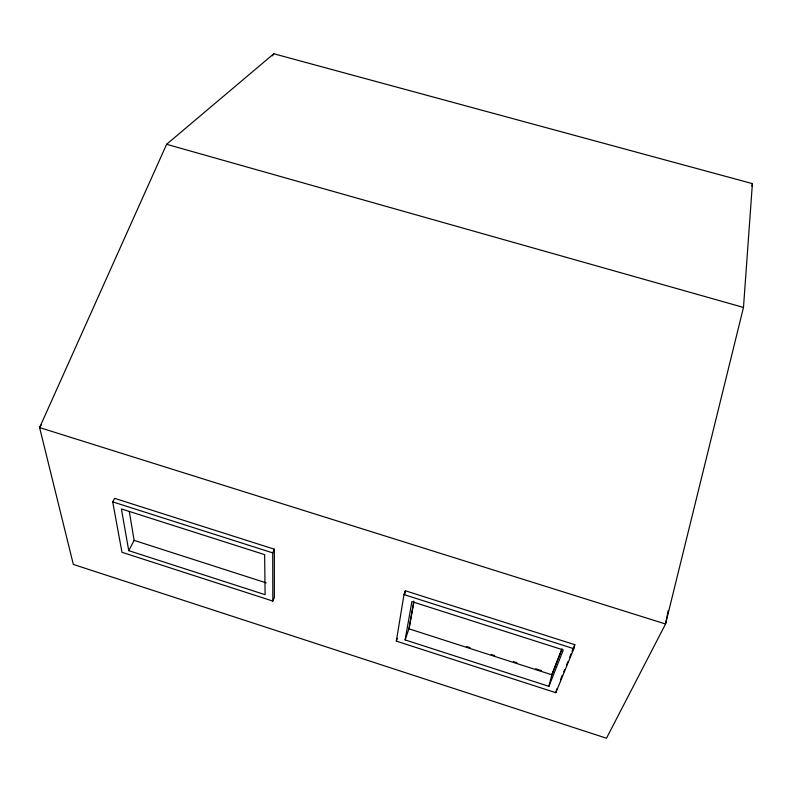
<?xml version="1.0" encoding="UTF-8"?>
<svg xmlns="http://www.w3.org/2000/svg" width="792" height="792" viewBox="0 0 792 792"><rect width="100%" height="100%" fill="white"/><g stroke="black" fill="none" stroke-linecap="round" stroke-linejoin="round"><path stroke-width="1.19" d="M743.48 307.435L752.4 183.625L273.814 53.767L166.617 144.292L39.6 427.581L73.339 564.429L606.474 738.233L665.557 623.997L743.48 307.435L166.617 144.292M396.327 641.124L403.999 594.584L405.346 590.763L574.804 644.698L573.824 648.707L555.816 692.693L396.327 641.124L397.287 638.352M404.752 594.346L405.346 590.763M405.118 639.906L411.88 601.623L563.3 649.955L548.906 686.347L405.118 639.906L409.187 628.076L413.731 602.732M413.899 601.069L408.929 628.808L551.856 674.804L561.785 649.539M668.191 610.652L665.557 623.997L39.6 427.581L41.57 424.443M751.925 186.051L752.4 183.625M555.816 692.693L556.786 688.832M548.906 686.347L552.044 674.032L561.983 648.757M560.479 679.774L562.33 675.249M563.716 671.854L564.647 669.596M566.488 665.072L567.874 661.676M569.725 657.152L571.111 653.756M572.032 651.489L574.804 644.698M272.834 601.069L274.359 597.495L274.349 549.202L114.632 498.356L112.692 501.88L121.978 552.291L272.834 601.069L272.725 552.885L274.349 549.202M128.73 550.648L121.394 508.919L264.637 554.638L265.112 594.693L128.73 550.648L134.135 540.392L129.324 511.602M272.507 55.866L273.814 53.767M403.999 594.584L573.824 648.707M112.692 501.88L272.725 552.885M466.567 646.539L470.082 647.668M491.159 654.449L494.663 655.578M513.404 661.607L516.919 662.736M535.649 668.765L541.51 670.646M134.135 540.392L266.241 582.892"/></g></svg>
